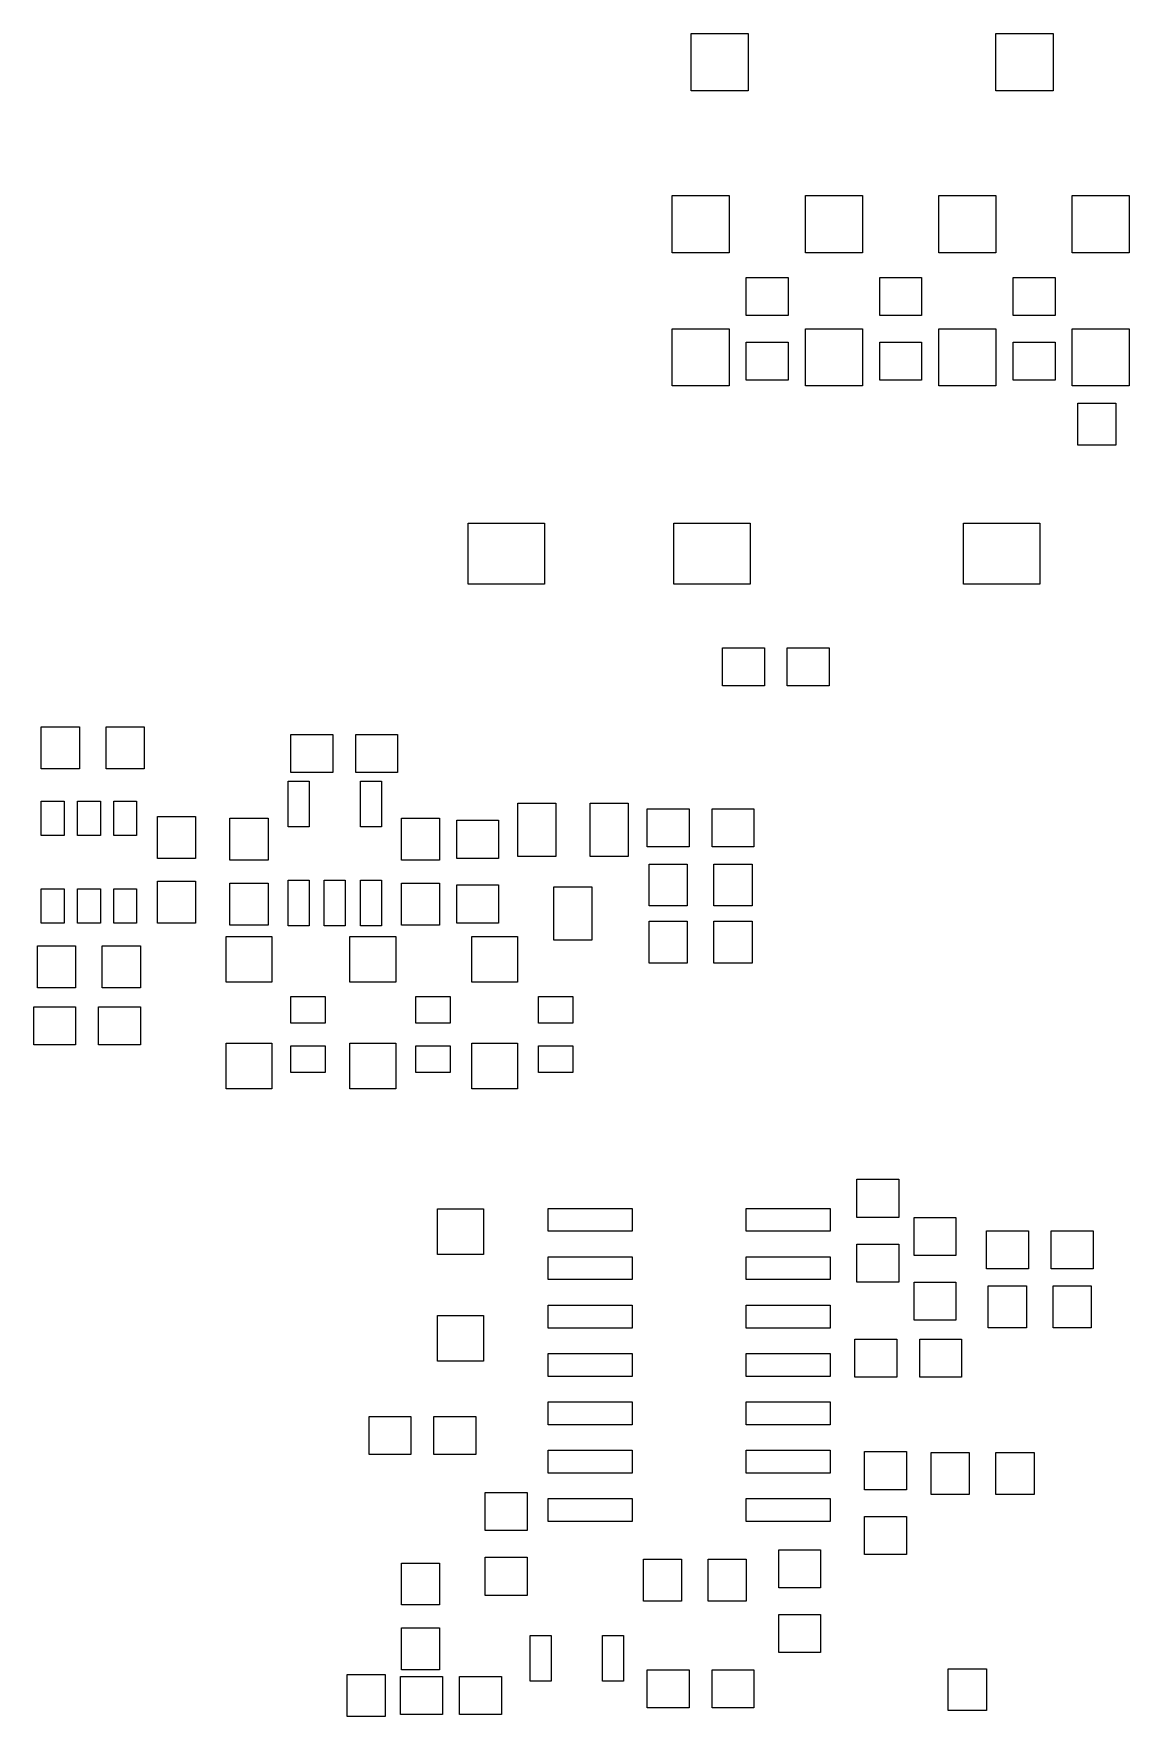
# Model space of a CAD drawing. Extents: x 19 to 1626, y -1956 to 266.
# Drawn here: x 20.12 to 43.12, y 230.17 to 265.51 of the extents above; entities that cross this region are included whole.
import ezdxf

# ---------------------------------------------------------------- set-up
doc = ezdxf.new("R2010")
doc.units = 0

msp = doc.modelspace()

# ---------------------------------------------------------------- linework, layer by layer
at = {"layer": 'ink_ext_XXXXXX', "color": 4}
for p, q in [((33.921136, 265.513227), (35.12113, 265.513227)), ((33.921136, 264.313233), (33.921136, 265.513227)), ((33.921136, 265.513227), (33.921136, 265.513227)), ((35.12113, 265.513227), (35.12113, 264.313233)), ((40.321371, 265.513227), (41.521366, 265.513227)), ((40.321371, 264.313233), (40.321371, 265.513227)), ((40.321371, 265.513227), (40.321371, 265.513227)), ((41.521366, 265.513227), (41.521366, 264.313233)), ((35.12113, 264.313233), (33.921136, 264.313233)), ((41.521366, 264.313233), (40.321371, 264.313233)), ((33.521227, 262.11324), (34.721221, 262.11324)), ((33.521227, 260.913245), (33.521227, 262.11324)), ((33.521227, 262.11324), (33.521227, 262.11324)), ((34.721221, 262.11324), (34.721221, 260.913245)), ((36.321153, 262.11324), (37.521148, 262.11324)), ((36.321153, 260.913245), (36.321153, 262.11324)), ((36.321153, 262.11324), (36.321153, 262.11324)), ((37.521148, 262.11324), (37.521148, 260.913245)), ((39.121362, 262.11324), (40.321357, 262.11324)), ((39.121362, 260.913245), (39.121362, 262.11324)), ((39.121362, 262.11324), (39.121362, 262.11324)), ((40.321357, 262.11324), (40.321357, 260.913245)), ((41.921289, 262.11324), (43.121284, 262.11324)), ((41.921289, 260.913245), (41.921289, 262.11324)), ((41.921289, 262.11324), (41.921289, 262.11324)), ((43.121284, 262.11324), (43.121284, 260.913245)), ((34.721221, 260.913245), (33.521227, 260.913245)), ((37.521148, 260.913245), (36.321153, 260.913245)), ((40.321357, 260.913245), (39.121362, 260.913245)), ((43.121284, 260.913245), (41.921289, 260.913245)), ((35.081351, 260.393321), (35.961312, 260.393321)), ((35.081351, 259.593286), (35.081351, 260.393321)), ((35.081351, 260.393321), (35.081351, 260.393321)), ((35.961312, 260.393321), (35.961312, 259.593286)), ((37.881278, 260.393321), (38.761238, 260.393321)), ((37.881278, 259.593286), (37.881278, 260.393321)), ((37.881278, 260.393321), (37.881278, 260.393321)), ((38.761238, 260.393321), (38.761238, 259.593286)), ((40.681204, 260.393321), (41.561275, 260.393321)), ((40.681204, 259.593286), (40.681204, 260.393321)), ((40.681204, 260.393321), (40.681204, 260.393321)), ((41.561275, 260.393321), (41.561275, 259.593286)), ((35.961312, 259.593286), (35.081351, 259.593286)), ((38.761238, 259.593286), (37.881278, 259.593286)), ((41.561275, 259.593286), (40.681204, 259.593286)), ((33.521227, 259.313285), (34.721221, 259.313285)), ((33.521227, 258.11329), (33.521227, 259.313285)), ((33.521227, 259.313285), (33.521227, 259.313285)), ((34.721221, 259.313285), (34.721221, 258.11329)), ((36.321153, 259.313285), (37.521148, 259.313285)), ((36.321153, 258.11329), (36.321153, 259.313285)), ((36.321153, 259.313285), (36.321153, 259.313285)), ((37.521148, 259.313285), (37.521148, 258.11329)), ((39.121362, 259.313285), (40.321357, 259.313285)), ((39.121362, 258.11329), (39.121362, 259.313285)), ((39.121362, 259.313285), (39.121362, 259.313285)), ((40.321357, 259.313285), (40.321357, 258.11329)), ((41.921289, 259.313285), (43.121284, 259.313285)), ((41.921289, 258.11329), (41.921289, 259.313285)), ((41.921289, 259.313285), (41.921289, 259.313285)), ((43.121284, 259.313285), (43.121284, 258.11329)), ((35.081351, 259.033264), (35.961312, 259.033264)), ((35.081351, 258.233339), (35.081351, 259.033264)), ((35.081351, 259.033264), (35.081351, 259.033264)), ((35.961312, 259.033264), (35.961312, 258.233339)), ((37.881278, 259.033264), (38.761238, 259.033264)), ((37.881278, 258.233339), (37.881278, 259.033264)), ((37.881278, 259.033264), (37.881278, 259.033264)), ((38.761238, 259.033264), (38.761238, 258.233339)), ((40.681204, 259.033264), (41.561275, 259.033264)), ((40.681204, 258.233339), (40.681204, 259.033264)), ((40.681204, 259.033264), (40.681204, 259.033264)), ((41.561275, 259.033264), (41.561275, 258.233339)), ((34.721221, 258.11329), (33.521227, 258.11329)), ((35.961312, 258.233339), (35.081351, 258.233339)), ((37.521148, 258.11329), (36.321153, 258.11329)), ((38.761238, 258.233339), (37.881278, 258.233339)), ((40.321357, 258.11329), (39.121362, 258.11329)), ((41.561275, 258.233339), (40.681204, 258.233339)), ((43.121284, 258.11329), (41.921289, 258.11329)), ((42.041233, 257.75333), (42.841158, 257.75333)), ((42.041233, 256.873259), (42.041233, 257.75333)), ((42.041233, 257.75333), (42.041233, 257.75333)), ((42.841158, 257.75333), (42.841158, 256.873259)), ((42.841158, 256.873259), (42.041233, 256.873259)), ((29.241327, 255.233283), (30.841284, 255.233283)), ((29.241327, 253.95325), (29.241327, 255.233283)), ((29.241327, 255.233283), (29.241327, 255.233283)), ((30.841284, 255.233283), (30.841284, 253.95325)), ((33.561302, 255.233283), (35.16126, 255.233283)), ((33.561302, 253.95325), (33.561302, 255.233283)), ((33.561302, 255.233283), (33.561302, 255.233283)), ((35.16126, 255.233283), (35.16126, 253.95325)), ((39.641216, 255.233283), (41.241173, 255.233283)), ((39.641216, 253.95325), (39.641216, 255.233283)), ((39.641216, 255.233283), (39.641216, 255.233283)), ((41.241173, 255.233283), (41.241173, 253.95325)), ((30.841284, 253.95325), (29.241327, 253.95325)), ((35.16126, 253.95325), (33.561302, 253.95325)), ((41.241173, 253.95325), (39.641216, 253.95325)), ((34.581253, 252.613245), (35.461214, 252.613245)), ((34.581253, 251.81332), (34.581253, 252.613245)), ((34.581253, 252.613245), (34.581253, 252.613245)), ((35.461214, 252.613245), (35.461214, 251.81332)), ((35.941282, 252.613245), (36.821243, 252.613245)), ((35.941282, 251.81332), (35.941282, 252.613245)), ((35.941282, 252.613245), (35.941282, 252.613245)), ((36.821243, 252.613245), (36.821243, 251.81332)), ((35.461214, 251.81332), (34.581253, 251.81332)), ((36.821243, 251.81332), (35.941282, 251.81332)), ((20.281307, 250.953411), (21.081232, 250.953411)), ((20.281307, 250.073341), (20.281307, 250.953411)), ((20.281307, 250.953411), (20.281307, 250.953411)), ((21.081232, 250.953411), (21.081232, 250.073341)), ((21.641252, 250.953411), (22.441287, 250.953411)), ((21.641252, 250.073341), (21.641252, 250.953411)), ((21.641252, 250.953411), (21.641252, 250.953411)), ((22.441287, 250.953411), (22.441287, 250.073341)), ((25.521271, 250.793391), (26.401231, 250.793391)), ((25.521271, 249.993466), (25.521271, 250.793391)), ((25.521271, 250.793391), (25.521271, 250.793391)), ((26.401231, 250.793391), (26.401231, 249.993466)), ((26.881215, 250.793391), (27.761286, 250.793391)), ((26.881215, 249.993466), (26.881215, 250.793391)), ((26.881215, 250.793391), (26.881215, 250.793391)), ((27.761286, 250.793391), (27.761286, 249.993466)), ((21.081232, 250.073341), (20.281307, 250.073341)), ((22.441287, 250.073341), (21.641252, 250.073341)), ((26.401231, 249.993466), (25.521271, 249.993466)), ((27.761286, 249.993466), (26.881215, 249.993466)), ((25.461299, 249.813233), (25.901277, 249.813233)), ((25.461299, 248.853238), (25.461299, 249.813233)), ((25.461299, 249.813233), (25.461299, 249.813233)), ((25.901277, 249.813233), (25.901277, 248.853238)), ((26.981319, 249.813233), (27.421298, 249.813233)), ((26.981319, 248.853238), (26.981319, 249.813233)), ((26.981319, 249.813233), (26.981319, 249.813233)), ((27.421298, 249.813233), (27.421298, 248.853238)), ((20.281307, 249.393287), (20.761305, 249.393287)), ((20.281307, 248.67329), (20.281307, 249.393287)), ((20.281307, 249.393287), (20.281307, 249.393287)), ((20.761305, 249.393287), (20.761305, 248.67329)), ((21.041332, 249.393287), (21.52133, 249.393287)), ((21.041332, 248.67329), (21.041332, 249.393287)), ((21.041332, 249.393287), (21.041332, 249.393287)), ((21.52133, 249.393287), (21.52133, 248.67329)), ((21.801215, 249.393287), (22.281323, 249.393287)), ((21.801215, 248.67329), (21.801215, 249.393287)), ((21.801215, 249.393287), (21.801215, 249.393287)), ((22.281323, 249.393287), (22.281323, 248.67329)), ((30.281316, 249.353211), (31.081351, 249.353211)), ((30.281316, 248.233252), (30.281316, 249.353211)), ((30.281316, 249.353211), (30.281316, 249.353211)), ((31.081351, 249.353211), (31.081351, 248.233252)), ((31.801364, 249.353211), (32.6014, 249.353211)), ((31.801364, 248.233252), (31.801364, 249.353211)), ((31.801364, 249.353211), (31.801364, 249.353211)), ((32.6014, 249.353211), (32.6014, 248.233252)), ((33.001373, 249.233267), (33.881444, 249.233267)), ((33.001373, 248.433232), (33.001373, 249.233267)), ((33.001373, 249.233267), (33.001373, 249.233267)), ((33.881444, 249.233267), (33.881444, 248.433232)), ((34.361402, 249.233267), (35.241363, 249.233267)), ((34.361402, 248.433232), (34.361402, 249.233267)), ((34.361402, 249.233267), (34.361402, 249.233267)), ((35.241363, 249.233267), (35.241363, 248.433232)), ((22.721316, 249.073247), (23.521241, 249.073247)), ((22.721316, 248.193286), (22.721316, 249.073247)), ((22.721316, 249.073247), (22.721316, 249.073247)), ((23.521241, 249.073247), (23.521241, 248.193286)), ((24.241224, 249.033453), (25.041259, 249.033453)), ((24.241224, 248.153383), (24.241224, 249.033453)), ((24.241224, 249.033453), (24.241224, 249.033453)), ((25.041259, 249.033453), (25.041259, 248.153383)), ((25.901277, 248.853238), (25.461299, 248.853238)), ((27.421298, 248.853238), (26.981319, 248.853238)), ((27.841335, 249.033453), (28.64126, 249.033453)), ((27.841335, 248.153383), (27.841335, 249.033453)), ((27.841335, 249.033453), (27.841335, 249.033453)), ((28.64126, 249.033453), (28.64126, 248.153383)), ((29.001438, 248.993378), (29.881398, 248.993378)), ((29.001438, 248.193343), (29.001438, 248.993378)), ((29.001438, 248.993378), (29.001438, 248.993378)), ((29.881398, 248.993378), (29.881398, 248.193343)), ((20.761305, 248.67329), (20.281307, 248.67329)), ((21.52133, 248.67329), (21.041332, 248.67329)), ((22.281323, 248.67329), (21.801215, 248.67329)), ((23.521241, 248.193286), (22.721316, 248.193286)), ((25.041259, 248.153383), (24.241224, 248.153383)), ((28.64126, 248.153383), (27.841335, 248.153383)), ((29.881398, 248.193343), (29.001438, 248.193343)), ((31.081351, 248.233252), (30.281316, 248.233252)), ((32.6014, 248.233252), (31.801364, 248.233252)), ((33.881444, 248.433232), (33.001373, 248.433232)), ((35.241363, 248.433232), (34.361402, 248.433232)), ((25.461299, 247.733256), (25.901277, 247.733256)), ((25.461299, 246.77326), (25.461299, 247.733256)), ((25.461299, 247.733256), (25.461299, 247.733256)), ((25.901277, 247.733256), (25.901277, 246.77326)), ((26.221323, 247.733256), (26.661302, 247.733256)), ((26.221323, 246.77326), (26.221323, 247.733256)), ((26.221323, 247.733256), (26.221323, 247.733256)), ((26.661302, 247.733256), (26.661302, 246.77326)), ((26.981319, 247.733256), (27.421298, 247.733256)), ((26.981319, 246.77326), (26.981319, 247.733256)), ((26.981319, 247.733256), (26.981319, 247.733256)), ((27.421298, 247.733256), (27.421298, 246.77326)), ((33.041167, 248.073333), (33.841202, 248.073333)), ((33.041167, 247.193263), (33.041167, 248.073333)), ((33.041167, 248.073333), (33.041167, 248.073333)), ((33.841202, 248.073333), (33.841202, 247.193263)), ((34.401196, 248.073333), (35.201231, 248.073333)), ((34.401196, 247.193263), (34.401196, 248.073333)), ((34.401196, 248.073333), (34.401196, 248.073333)), ((35.201231, 248.073333), (35.201231, 247.193263)), ((20.281307, 247.553198), (20.761305, 247.553198)), ((20.281307, 246.833201), (20.281307, 247.553198)), ((20.281307, 247.553198), (20.281307, 247.553198)), ((20.761305, 247.553198), (20.761305, 246.833201)), ((21.041332, 247.553198), (21.52133, 247.553198)), ((21.041332, 246.833201), (21.041332, 247.553198)), ((21.041332, 247.553198), (21.041332, 247.553198)), ((21.52133, 247.553198), (21.52133, 246.833201)), ((21.801215, 247.553198), (22.281323, 247.553198)), ((21.801215, 246.833201), (21.801215, 247.553198)), ((21.801215, 247.553198), (21.801215, 247.553198)), ((22.281323, 247.553198), (22.281323, 246.833201)), ((22.721316, 247.713218), (23.521241, 247.713218)), ((22.721316, 246.833257), (22.721316, 247.713218)), ((22.721316, 247.713218), (22.721316, 247.713218)), ((23.521241, 247.713218), (23.521241, 246.833257)), ((24.241224, 247.673142), (25.041259, 247.673142)), ((24.241224, 246.793182), (24.241224, 247.673142)), ((24.241224, 247.673142), (24.241224, 247.673142)), ((25.041259, 247.673142), (25.041259, 246.793182)), ((27.841335, 247.673142), (28.64126, 247.673142)), ((27.841335, 246.793182), (27.841335, 247.673142)), ((27.841335, 247.673142), (27.841335, 247.673142)), ((28.64126, 247.673142), (28.64126, 246.793182)), ((29.001438, 247.633349), (29.881398, 247.633349)), ((29.001438, 246.833424), (29.001438, 247.633349)), ((29.001438, 247.633349), (29.001438, 247.633349)), ((29.881398, 247.633349), (29.881398, 246.833424)), ((31.04134, 247.593273), (31.841375, 247.593273)), ((31.04134, 246.473204), (31.04134, 247.593273)), ((31.04134, 247.593273), (31.04134, 247.593273)), ((31.841375, 247.593273), (31.841375, 246.473204)), ((33.841202, 247.193263), (33.041167, 247.193263)), ((35.201231, 247.193263), (34.401196, 247.193263)), ((20.761305, 246.833201), (20.281307, 246.833201)), ((21.52133, 246.833201), (21.041332, 246.833201)), ((22.281323, 246.833201), (21.801215, 246.833201)), ((23.521241, 246.833257), (22.721316, 246.833257)), ((25.041259, 246.793182), (24.241224, 246.793182)), ((25.901277, 246.77326), (25.461299, 246.77326)), ((26.661302, 246.77326), (26.221323, 246.77326)), ((27.421298, 246.77326), (26.981319, 246.77326)), ((28.64126, 246.793182), (27.841335, 246.793182)), ((29.881398, 246.833424), (29.001438, 246.833424)), ((33.041167, 246.873324), (33.841202, 246.873324)), ((33.041167, 245.993364), (33.041167, 246.873324)), ((33.041167, 246.873324), (33.041167, 246.873324)), ((33.841202, 246.873324), (33.841202, 245.993364)), ((34.401196, 246.873324), (35.201231, 246.873324)), ((34.401196, 245.993364), (34.401196, 246.873324)), ((34.401196, 246.873324), (34.401196, 246.873324)), ((35.201231, 246.873324), (35.201231, 245.993364)), ((20.201269, 246.353189), (21.001304, 246.353189)), ((20.201269, 245.473118), (20.201269, 246.353189)), ((20.201269, 246.353189), (20.201269, 246.353189)), ((21.001304, 246.353189), (21.001304, 245.473118)), ((21.561213, 246.353189), (22.361248, 246.353189)), ((21.561213, 245.473118), (21.561213, 246.353189)), ((21.561213, 246.353189), (21.561213, 246.353189)), ((22.361248, 246.353189), (22.361248, 245.473118)), ((24.161298, 246.553284), (25.121294, 246.553284)), ((24.161298, 245.593289), (24.161298, 246.553284)), ((24.161298, 246.553284), (24.161298, 246.553284)), ((25.121294, 246.553284), (25.121294, 245.593289)), ((26.761271, 246.553284), (27.721266, 246.553284)), ((26.761271, 245.593289), (26.761271, 246.553284)), ((26.761271, 246.553284), (26.761271, 246.553284)), ((27.721266, 246.553284), (27.721266, 245.593289)), ((29.321196, 246.553284), (30.281191, 246.553284)), ((29.321196, 245.593289), (29.321196, 246.553284)), ((29.321196, 246.553284), (29.321196, 246.553284)), ((30.281191, 246.553284), (30.281191, 245.593289)), ((31.841375, 246.473204), (31.04134, 246.473204)), ((33.841202, 245.993364), (33.041167, 245.993364)), ((35.201231, 245.993364), (34.401196, 245.993364)), ((21.001304, 245.473118), (20.201269, 245.473118)), ((22.361248, 245.473118), (21.561213, 245.473118)), ((25.121294, 245.593289), (24.161298, 245.593289)), ((25.521271, 245.293444), (26.241268, 245.293444)), ((25.521271, 244.733408), (25.521271, 245.293444)), ((25.521271, 245.293444), (25.521271, 245.293444)), ((26.241268, 245.293444), (26.241268, 244.733408)), ((27.721266, 245.593289), (26.761271, 245.593289)), ((28.141309, 245.293444), (28.861306, 245.293444)), ((28.141309, 244.733408), (28.141309, 245.293444)), ((28.141309, 245.293444), (28.141309, 245.293444)), ((28.861306, 245.293444), (28.861306, 244.733408)), ((30.281191, 245.593289), (29.321196, 245.593289)), ((30.7213, 245.293444), (31.441297, 245.293444)), ((30.7213, 244.733408), (30.7213, 245.293444)), ((30.7213, 245.293444), (30.7213, 245.293444)), ((31.441297, 245.293444), (31.441297, 244.733408)), ((20.121231, 245.073311), (21.001301, 245.073311)), ((20.121231, 244.273276), (20.121231, 245.073311)), ((20.121231, 245.073311), (20.121231, 245.073311)), ((21.001301, 245.073311), (21.001301, 244.273276)), ((21.481288, 245.073311), (22.361248, 245.073311)), ((21.481288, 244.273276), (21.481288, 245.073311)), ((21.481288, 245.073311), (21.481288, 245.073311)), ((22.361248, 245.073311), (22.361248, 244.273276)), ((26.241268, 244.733408), (25.521271, 244.733408)), ((28.861306, 244.733408), (28.141309, 244.733408)), ((31.441297, 244.733408), (30.7213, 244.733408)), ((21.001301, 244.273276), (20.121231, 244.273276)), ((22.361248, 244.273276), (21.481288, 244.273276)), ((24.161298, 244.313287), (25.121294, 244.313287)), ((24.161298, 243.353291), (24.161298, 244.313287)), ((24.161298, 244.313287), (24.161298, 244.313287)), ((25.121294, 244.313287), (25.121294, 243.353291)), ((25.521271, 244.253173), (26.241268, 244.253173)), ((25.521271, 243.693137), (25.521271, 244.253173)), ((25.521271, 244.253173), (25.521271, 244.253173)), ((26.241268, 244.253173), (26.241268, 243.693137)), ((26.761271, 244.313287), (27.721266, 244.313287)), ((26.761271, 243.353291), (26.761271, 244.313287)), ((26.761271, 244.313287), (26.761271, 244.313287)), ((27.721266, 244.313287), (27.721266, 243.353291)), ((28.141309, 244.253173), (28.861306, 244.253173)), ((28.141309, 243.693137), (28.141309, 244.253173)), ((28.141309, 244.253173), (28.141309, 244.253173)), ((28.861306, 244.253173), (28.861306, 243.693137)), ((29.321196, 244.313287), (30.281191, 244.313287)), ((29.321196, 243.353291), (29.321196, 244.313287)), ((29.321196, 244.313287), (29.321196, 244.313287)), ((30.281191, 244.313287), (30.281191, 243.353291)), ((30.7213, 244.253173), (31.441297, 244.253173)), ((30.7213, 243.693137), (30.7213, 244.253173)), ((30.7213, 244.253173), (30.7213, 244.253173)), ((31.441297, 244.253173), (31.441297, 243.693137)), ((26.241268, 243.693137), (25.521271, 243.693137)), ((28.861306, 243.693137), (28.141309, 243.693137)), ((31.441297, 243.693137), (30.7213, 243.693137)), ((25.121294, 243.353291), (24.161298, 243.353291)), ((27.721266, 243.353291), (26.761271, 243.353291)), ((30.281191, 243.353291), (29.321196, 243.353291)), ((37.401218, 241.453247), (38.281178, 241.453247)), ((37.401218, 240.653322), (37.401218, 241.453247)), ((37.401218, 241.453247), (37.401218, 241.453247)), ((38.281178, 241.453247), (38.281178, 240.653322)), ((28.601247, 240.833204), (29.561242, 240.833204)), ((28.601247, 239.873209), (28.601247, 240.833204)), ((28.601247, 240.833204), (28.601247, 240.833204)), ((29.561242, 240.833204), (29.561242, 239.873209)), ((30.921396, 240.841389), (32.681426, 240.841389)), ((30.921396, 240.361391), (30.921396, 240.841389)), ((30.921396, 240.841389), (30.921396, 240.841389)), ((32.681426, 240.841389), (32.681426, 240.361391)), ((35.081351, 240.841389), (36.841272, 240.841389)), ((35.081351, 240.361391), (35.081351, 240.841389)), ((35.081351, 240.841389), (35.081351, 240.841389)), ((36.841272, 240.841389), (36.841272, 240.361391)), ((32.681426, 240.361391), (30.921396, 240.361391)), ((36.841272, 240.361391), (35.081351, 240.361391)), ((38.281178, 240.653322), (37.401218, 240.653322)), ((38.601227, 240.653429), (39.481187, 240.653429)), ((38.601227, 239.853394), (38.601227, 240.653429)), ((38.601227, 240.653429), (38.601227, 240.653429)), ((39.481187, 240.653429), (39.481187, 239.853394)), ((40.121276, 240.373182), (41.001236, 240.373182)), ((40.121276, 239.573147), (40.121276, 240.373182)), ((40.121276, 240.373182), (40.121276, 240.373182)), ((41.001236, 240.373182), (41.001236, 239.573147)), ((41.481304, 240.373182), (42.361265, 240.373182)), ((41.481304, 239.573147), (41.481304, 240.373182)), ((41.481304, 240.373182), (41.481304, 240.373182)), ((42.361265, 240.373182), (42.361265, 239.573147)), ((37.401218, 240.093218), (38.281178, 240.093218)), ((37.401218, 239.293183), (37.401218, 240.093218)), ((37.401218, 240.093218), (37.401218, 240.093218)), ((38.281178, 240.093218), (38.281178, 239.293183)), ((29.561242, 239.873209), (28.601247, 239.873209)), ((30.921396, 239.825389), (32.681426, 239.825389)), ((30.921396, 239.345391), (30.921396, 239.825389)), ((30.921396, 239.825389), (30.921396, 239.825389)), ((32.681426, 239.825389), (32.681426, 239.345391)), ((35.081351, 239.825389), (36.841272, 239.825389)), ((35.081351, 239.345391), (35.081351, 239.825389)), ((35.081351, 239.825389), (35.081351, 239.825389)), ((36.841272, 239.825389), (36.841272, 239.345391)), ((39.481187, 239.853394), (38.601227, 239.853394)), ((32.681426, 239.345391), (30.921396, 239.345391)), ((36.841272, 239.345391), (35.081351, 239.345391)), ((38.281178, 239.293183), (37.401218, 239.293183)), ((38.601227, 239.293118), (39.481187, 239.293118)), ((38.601227, 238.493193), (38.601227, 239.293118)), ((38.601227, 239.293118), (38.601227, 239.293118)), ((39.481187, 239.293118), (39.481187, 238.493193)), ((41.001236, 239.573147), (40.121276, 239.573147)), ((42.361265, 239.573147), (41.481304, 239.573147)), ((40.161351, 239.213249), (40.961276, 239.213249)), ((40.161351, 238.333178), (40.161351, 239.213249)), ((40.161351, 239.213249), (40.161351, 239.213249)), ((40.961276, 239.213249), (40.961276, 238.333178)), ((41.52138, 239.213249), (42.321415, 239.213249)), ((41.52138, 238.333178), (41.52138, 239.213249)), ((41.52138, 239.213249), (41.52138, 239.213249)), ((42.321415, 239.213249), (42.321415, 238.333178)), ((28.601247, 238.593207), (29.561242, 238.593207)), ((28.601247, 237.633211), (28.601247, 238.593207)), ((28.601247, 238.593207), (28.601247, 238.593207)), ((29.561242, 238.593207), (29.561242, 237.633211)), ((30.921396, 238.809389), (32.681426, 238.809389)), ((30.921396, 238.329391), (30.921396, 238.809389)), ((30.921396, 238.809389), (30.921396, 238.809389)), ((32.681426, 238.809389), (32.681426, 238.329391)), ((35.081351, 238.809389), (36.841272, 238.809389)), ((35.081351, 238.329391), (35.081351, 238.809389)), ((35.081351, 238.809389), (35.081351, 238.809389)), ((36.841272, 238.809389), (36.841272, 238.329391)), ((32.681426, 238.329391), (30.921396, 238.329391)), ((36.841272, 238.329391), (35.081351, 238.329391)), ((39.481187, 238.493193), (38.601227, 238.493193)), ((40.961276, 238.333178), (40.161351, 238.333178)), ((42.321415, 238.333178), (41.52138, 238.333178)), ((37.361142, 238.093391), (38.241213, 238.093391)), ((37.361142, 237.293466), (37.361142, 238.093391)), ((37.361142, 238.093391), (37.361142, 238.093391)), ((38.241213, 238.093391), (38.241213, 237.293466)), ((38.721453, 238.093391), (39.601414, 238.093391)), ((38.721453, 237.293466), (38.721453, 238.093391)), ((38.721453, 238.093391), (38.721453, 238.093391)), ((39.601414, 238.093391), (39.601414, 237.293466)), ((29.561242, 237.633211), (28.601247, 237.633211)), ((30.921396, 237.793389), (32.681426, 237.793389)), ((30.921396, 237.313391), (30.921396, 237.793389)), ((30.921396, 237.793389), (30.921396, 237.793389)), ((32.681426, 237.793389), (32.681426, 237.313391)), ((35.081351, 237.793389), (36.841272, 237.793389)), ((35.081351, 237.313391), (35.081351, 237.793389)), ((35.081351, 237.793389), (35.081351, 237.793389)), ((36.841272, 237.793389), (36.841272, 237.313391)), ((32.681426, 237.313391), (30.921396, 237.313391)), ((36.841272, 237.313391), (35.081351, 237.313391)), ((38.241213, 237.293466), (37.361142, 237.293466)), ((39.601414, 237.293466), (38.721453, 237.293466)), ((30.921396, 236.777389), (32.681426, 236.777389)), ((30.921396, 236.297391), (30.921396, 236.777389)), ((30.921396, 236.777389), (30.921396, 236.777389)), ((32.681426, 236.777389), (32.681426, 236.297391)), ((35.081351, 236.777389), (36.841272, 236.777389)), ((35.081351, 236.297391), (35.081351, 236.777389)), ((35.081351, 236.777389), (35.081351, 236.777389)), ((36.841272, 236.777389), (36.841272, 236.297391)), ((27.161236, 236.473153), (28.041306, 236.473153)), ((27.161236, 235.673228), (27.161236, 236.473153)), ((27.161236, 236.473153), (27.161236, 236.473153)), ((28.041306, 236.473153), (28.041306, 235.673228)), ((28.521378, 236.473153), (29.401338, 236.473153)), ((28.521378, 235.673228), (28.521378, 236.473153)), ((28.521378, 236.473153), (28.521378, 236.473153)), ((29.401338, 236.473153), (29.401338, 235.673228)), ((32.681426, 236.297391), (30.921396, 236.297391)), ((36.841272, 236.297391), (35.081351, 236.297391)), ((30.921396, 235.761389), (32.681426, 235.761389)), ((30.921396, 235.281391), (30.921396, 235.761389)), ((30.921396, 235.761389), (30.921396, 235.761389)), ((32.681426, 235.761389), (32.681426, 235.281391)), ((35.081351, 235.761389), (36.841272, 235.761389)), ((35.081351, 235.281391), (35.081351, 235.761389)), ((35.081351, 235.761389), (35.081351, 235.761389)), ((36.841272, 235.761389), (36.841272, 235.281391)), ((37.561238, 235.733167), (38.441308, 235.733167)), ((37.561238, 234.933132), (37.561238, 235.733167)), ((37.561238, 235.733167), (37.561238, 235.733167)), ((38.441308, 235.733167), (38.441308, 234.933132)), ((28.041306, 235.673228), (27.161236, 235.673228)), ((29.401338, 235.673228), (28.521378, 235.673228)), ((38.961342, 235.713411), (39.761267, 235.713411)), ((38.961342, 234.833341), (38.961342, 235.713411)), ((38.961342, 235.713411), (38.961342, 235.713411)), ((39.761267, 235.713411), (39.761267, 234.833341)), ((40.321371, 235.713411), (41.121406, 235.713411)), ((40.321371, 234.833341), (40.321371, 235.713411)), ((40.321371, 235.713411), (40.321371, 235.713411)), ((41.121406, 235.713411), (41.121406, 234.833341)), ((32.681426, 235.281391), (30.921396, 235.281391)), ((36.841272, 235.281391), (35.081351, 235.281391)), ((29.60116, 234.873236), (30.48123, 234.873236)), ((29.60116, 234.0732), (29.60116, 234.873236)), ((29.60116, 234.873236), (29.60116, 234.873236)), ((30.48123, 234.873236), (30.48123, 234.0732)), ((30.921396, 234.745389), (32.681426, 234.745389)), ((30.921396, 234.265391), (30.921396, 234.745389)), ((30.921396, 234.745389), (30.921396, 234.745389)), ((32.681426, 234.745389), (32.681426, 234.265391)), ((35.081351, 234.745389), (36.841272, 234.745389)), ((35.081351, 234.265391), (35.081351, 234.745389)), ((35.081351, 234.745389), (35.081351, 234.745389)), ((36.841272, 234.745389), (36.841272, 234.265391)), ((38.441308, 234.933132), (37.561238, 234.933132)), ((39.761267, 234.833341), (38.961342, 234.833341)), ((41.121406, 234.833341), (40.321371, 234.833341)), ((37.561238, 234.37342), (38.441308, 234.37342)), ((37.561238, 233.573385), (37.561238, 234.37342)), ((37.561238, 234.37342), (37.561238, 234.37342)), ((38.441308, 234.37342), (38.441308, 233.573385)), ((30.48123, 234.0732), (29.60116, 234.0732)), ((32.681426, 234.265391), (30.921396, 234.265391)), ((36.841272, 234.265391), (35.081351, 234.265391)), ((35.761224, 233.673227), (36.641185, 233.673227)), ((35.761224, 232.873192), (35.761224, 233.673227)), ((35.761224, 233.673227), (35.761224, 233.673227)), ((36.641185, 233.673227), (36.641185, 232.873192)), ((27.841335, 233.393262), (28.64126, 233.393262)), ((27.841335, 232.513302), (27.841335, 233.393262)), ((27.841335, 233.393262), (27.841335, 233.393262)), ((28.64126, 233.393262), (28.64126, 232.513302)), ((29.60116, 233.513207), (30.48123, 233.513207)), ((29.60116, 232.713172), (29.60116, 233.513207)), ((29.60116, 233.513207), (29.60116, 233.513207)), ((30.48123, 233.513207), (30.48123, 232.713172)), ((32.921222, 233.473413), (33.721147, 233.473413)), ((32.921222, 232.593453), (32.921222, 233.473413)), ((32.921222, 233.473413), (32.921222, 233.473413)), ((33.721147, 233.473413), (33.721147, 232.593453)), ((34.281251, 233.473413), (35.081286, 233.473413)), ((34.281251, 232.593453), (34.281251, 233.473413)), ((34.281251, 233.473413), (34.281251, 233.473413)), ((35.081286, 233.473413), (35.081286, 232.593453)), ((38.441308, 233.573385), (37.561238, 233.573385)), ((30.48123, 232.713172), (29.60116, 232.713172)), ((33.721147, 232.593453), (32.921222, 232.593453)), ((35.081286, 232.593453), (34.281251, 232.593453)), ((36.641185, 232.873192), (35.761224, 232.873192)), ((28.64126, 232.513302), (27.841335, 232.513302)), ((35.761224, 232.313198), (36.641185, 232.313198)), ((35.761224, 231.513163), (35.761224, 232.313198)), ((35.761224, 232.313198), (35.761224, 232.313198)), ((36.641185, 232.313198), (36.641185, 231.513163)), ((27.841335, 232.033233), (28.64126, 232.033233)), ((27.841335, 231.153273), (27.841335, 232.033233)), ((27.841335, 232.033233), (27.841335, 232.033233)), ((28.64126, 232.033233), (28.64126, 231.153273)), ((30.541242, 231.873213), (30.981221, 231.873213)), ((30.541242, 230.913107), (30.541242, 231.873213)), ((30.541242, 231.873213), (30.541242, 231.873213)), ((30.981221, 231.873213), (30.981221, 230.913107)), ((32.061291, 231.873213), (32.50127, 231.873213)), ((32.061291, 230.913107), (32.061291, 231.873213)), ((32.061291, 231.873213), (32.061291, 231.873213)), ((32.50127, 231.873213), (32.50127, 230.913107)), ((36.641185, 231.513163), (35.761224, 231.513163)), ((28.64126, 231.153273), (27.841335, 231.153273)), ((33.001373, 231.153264), (33.881444, 231.153264)), ((33.001373, 230.353229), (33.001373, 231.153264)), ((33.001373, 231.153264), (33.001373, 231.153264)), ((33.881444, 231.153264), (33.881444, 230.353229)), ((34.361402, 231.153264), (35.241363, 231.153264)), ((34.361402, 230.353229), (34.361402, 231.153264)), ((34.361402, 231.153264), (34.361402, 231.153264)), ((35.241363, 231.153264), (35.241363, 230.353229)), ((39.321176, 231.173302), (40.121211, 231.173302)), ((39.321176, 230.293342), (39.321176, 231.173302)), ((39.321176, 231.173302), (39.321176, 231.173302)), ((40.121211, 231.173302), (40.121211, 230.293342)), ((26.701298, 231.053358), (27.501223, 231.053358)), ((26.701298, 230.173397), (26.701298, 231.053358)), ((26.701298, 231.053358), (26.701298, 231.053358)), ((27.501223, 231.053358), (27.501223, 230.173397)), ((27.821269, 231.013282), (28.70123, 231.013282)), ((27.821269, 230.213247), (27.821269, 231.013282)), ((27.821269, 231.013282), (27.821269, 231.013282)), ((28.70123, 231.013282), (28.70123, 230.213247)), ((29.061269, 231.013282), (29.941229, 231.013282)), ((29.061269, 230.213247), (29.061269, 231.013282)), ((29.061269, 231.013282), (29.061269, 231.013282)), ((29.941229, 231.013282), (29.941229, 230.213247)), ((30.981221, 230.913107), (30.541242, 230.913107)), ((32.50127, 230.913107), (32.061291, 230.913107)), ((27.501223, 230.173397), (26.701298, 230.173397)), ((28.70123, 230.213247), (27.821269, 230.213247)), ((29.941229, 230.213247), (29.061269, 230.213247)), ((33.881444, 230.353229), (33.001373, 230.353229)), ((35.241363, 230.353229), (34.361402, 230.353229)), ((40.121211, 230.293342), (39.321176, 230.293342))]:
    msp.add_line(p, q, dxfattribs=at)

doc.saveas('drawing.dxf')
